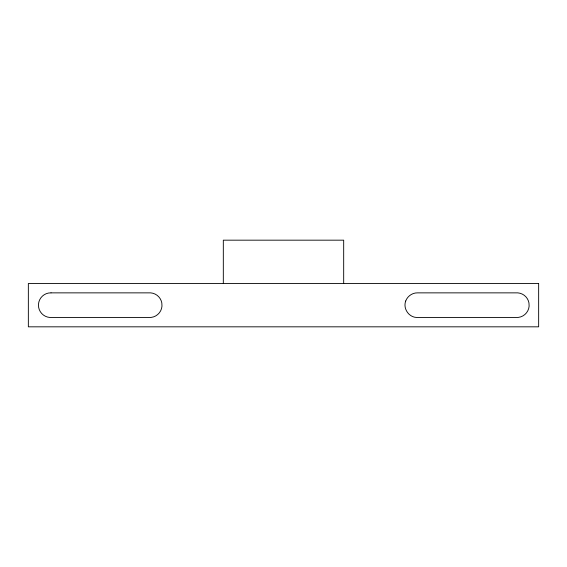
<?xml version="1.0" encoding="UTF-8"?>
<svg xmlns="http://www.w3.org/2000/svg" width="567" height="567" viewBox="0 0 567 567"><rect width="100%" height="100%" fill="white"/><g stroke="black" fill="none" stroke-linecap="round" stroke-linejoin="round"><path stroke-width="0.85" d="M343.68 283.5L343.68 240.174L223.32 240.174L223.32 283.5M405.696 301.034C402.896 308.328 408.559 316.996 416.341 317.463L515.85 317.463A12.339 12.339 0 0 0 529.124 306.137L528.954 302.927A12.339 12.339 0 0 0 517.799 292.863L417.56 292.863C412.365 292.714 407.467 296.18 405.696 301.034M51.023 292.863L48.542 293.033A12.339 12.339 0 0 0 38.485 304.188L38.648 307.406A12.339 12.339 0 0 0 49.804 317.463L148.703 317.463A12.339 12.339 0 0 0 161.978 306.137L161.815 302.927A12.339 12.339 0 0 0 150.659 292.863L51.023 292.863M538.65 283.5L28.35 283.5L28.35 326.826L538.65 326.826L538.65 283.5"/></g></svg>
